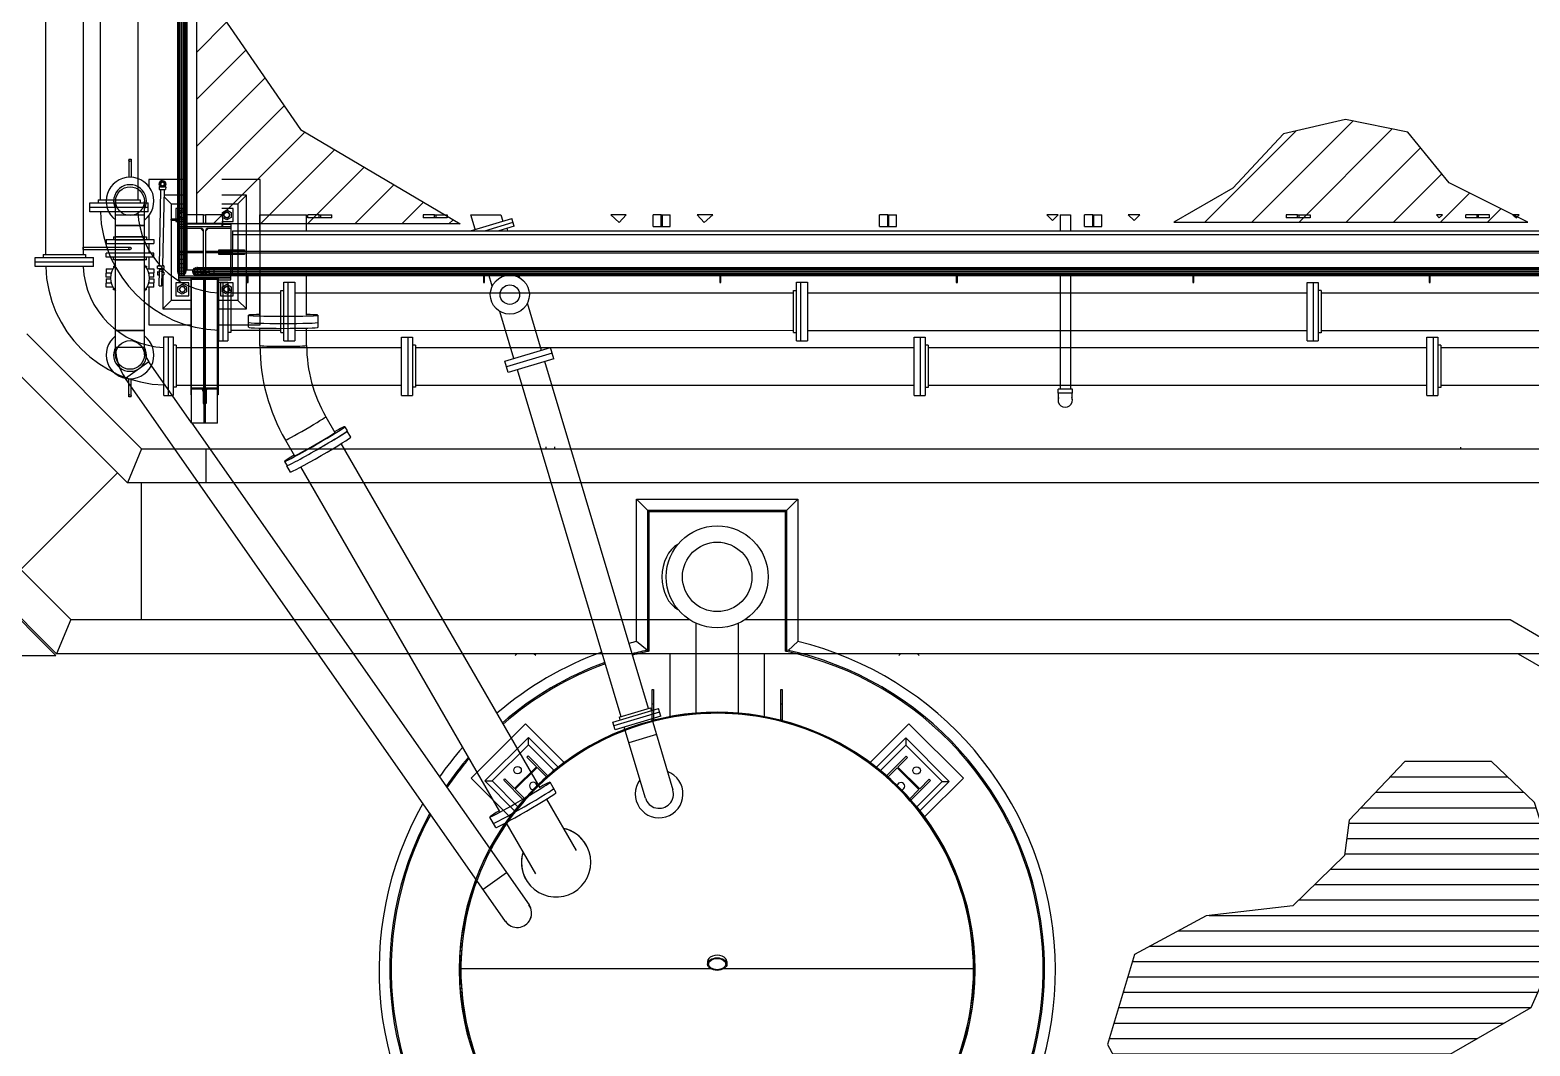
# Model space of a CAD drawing. Header units: metres. Extents: x 0 to 63075, y 0 to 44550.
# Drawn here: x 50635 to 51953, y 37646 to 38539 of the extents above; entities that cross this region are included whole.
import ezdxf

# ---------------------------------------------------------------- set-up
doc = ezdxf.new("R2010")
doc.units = ezdxf.units.M
doc.header["$LTSCALE"] = 75
for name, color, linetype in [('GSB', 7, 'Continuous'), ('ML6', 1, 'Continuous'), ('SL1', 8, 'Continuous')]:
    doc.layers.add(name, color=color, linetype=linetype)
pattern_1 = [(44.99813, (326091.56, -18363.04), (-137.8813, 137.8903), [])]

# ---------------------------------------------------------------- blocks, each defined once
blk = doc.blocks.new('A$C6bae614f')
at = {"layer": 'SL1'}
h = blk.add_hatch(dxfattribs=at)
h.set_pattern_fill('_USER', color=256, scale=195, angle=44.99813, style=0, pattern_type=0)
h.set_pattern_definition(pattern_1)
h.paths.add_polyline_path([(352930.5, 30871.9), (353865.1, 30319.8), (352324, 30319.9), (352324, 31754.1)])
h = blk.add_hatch(dxfattribs=at)
h.set_pattern_fill('_USER', color=256, scale=195, angle=44.99813, style=0, pattern_type=0)
h.set_pattern_definition(pattern_1)
h.paths.add_polyline_path([(358041.8, 30330.6), (360112.6, 30330.5), (359653, 30559.7), (359410.7, 30857.2), (359046.2, 30931.8), (358683.3, 30847.3), (358387.3, 30529)])
h = blk.add_hatch(dxfattribs=at)
h.set_pattern_fill('_USER', color=256, scale=90, angle=-0.00187, style=0, pattern_type=0)
h.set_pattern_definition([(359.99813, (326091.565, -18363.04), (0.00294, 90), [])])
h.paths.add_polyline_path([(359067.3, 26831.8), (359040.5, 26623.8), (358738, 26331.1), (358230.7, 26272.5), (357811.1, 26046.2), (357654.7, 25518.5), (357889.3, 25083.8), (358289.2, 24916.3), (358677.5, 25000.2), (358943.4, 25278.5), (359489.3, 25365.1), (360133.2, 25735.9), (360367.4, 26262.7), (360152.5, 26934), (359901.5, 27173.9), (359394.3, 27174)])
for p, q in [((352211.2, 36656.4), (352211, 30044)), ((352213.1, 36656.4), (352212.9, 30034.9)), ((352218.4, 36656.4), (352218.2, 30024.2)), ((352226.3, 36656.4), (352226.1, 30018.9)), ((352235.6, 36656.4), (352235.4, 30017.1)), ((352245, 36656.4), (352244.8, 30018.9)), ((352252.9, 36656.4), (352252.7, 30027.1)), ((352258.2, 36656.4), (352258, 30032.1)), ((352260, 36656.4), (352259.8, 30044)), ((352265.6, 35756.5), (352265.4, 30051.5)), ((351760.1, 33372.6), (351760, 30461.4)), ((351979.2, 33372.6), (351979.1, 30461.3)), ((351440.1, 33052.6), (351440, 30141.4)), ((351659.2, 33052.6), (351659.1, 30141.4)), ((351926.5, 30699.3), (351941.5, 30699.3)), ((351926.5, 30699.3), (351926.5, 30593)), ((351941.5, 30699.3), (351941.5, 30593)), ((352044.9, 30580), (352044.9, 30538.3)), ((352268.4, 30580), (352044.9, 30580)), ((352104.9, 30553.9), (352104.9, 30553.8)), ((352143, 30553.1), (352143, 30553)), ((352694.9, 30579.9), (352471.4, 30580)), ((352694.9, 29729.9), (352694.9, 30579.9)), ((351746.5, 30461.4), (351992.6, 30461.3)), ((351746.5, 30461.4), (351746.5, 30443.9)), ((351992.6, 30461.3), (351992.6, 30443.9)), ((352112.6, 30521.9), (352103.5, 30074.8)), ((352104.6, 30538), (352104.3, 30522.2)), ((352107.9, 30543.2), (352107.8, 30537.9)), ((352134, 30521.5), (352124.8, 30074.3)), ((352174.9, 30437.5), (352133.1, 30479.3)), ((352268.4, 30487.5), (352133.3, 30487.5)), ((352139.5, 30537.3), (352139.6, 30542.5)), ((352142.7, 30537.2), (352142.4, 30521.4)), ((352614.9, 30487.5), (352471.4, 30487.5)), ((352614.9, 30487.5), (352564.9, 30437.5)), ((352614.9, 29822.5), (352614.9, 30487.5)), ((351698.1, 30390), (351698.1, 30443.9)), ((351698.1, 30443.9), (352041, 30443.9)), ((352041, 30416.9), (351698.1, 30417)), ((352041, 30390), (351698.1, 30390)), ((351849.8, 29553.5), (351849.8, 30453.5)), ((351849.8, 30373.5), (352018.1, 30373.5)), ((352018.1, 29553.5), (352018.1, 30453.5)), ((352041, 30390), (352041, 30443.9)), ((352174.9, 30437.5), (352174.9, 29872.5)), ((352174.9, 30437.5), (352268.4, 30437.5)), ((352202.4, 30410), (352202.4, 30335)), ((352268.4, 30410), (352202.4, 30410)), ((352214.5, 30387.1), (352239.9, 30401.8)), ((352214.5, 30357.8), (352214.5, 30387.1)), ((352224.9, 30379.7), (352223.3, 30372.5)), ((352223.3, 30372.5), (352224.9, 30365.2)), ((352229.5, 30385.5), (352224.9, 30379.7)), ((352236.2, 30388.7), (352229.5, 30385.5)), ((352243.6, 30388.7), (352236.2, 30388.7)), ((352239.9, 30401.8), (352265.4, 30387.1)), ((352250.3, 30385.5), (352243.6, 30388.7)), ((352255, 30379.7), (352250.3, 30385.5)), ((352256.6, 30372.5), (352255, 30379.7)), ((352255, 30365.2), (352256.6, 30372.5)), ((352265.4, 30387.1), (352265.4, 30357.8)), ((352352.8, 30373.5), (352265.4, 30373.5)), ((352265.4, 30373.5), (352265.4, 30320.5)), ((352364.8, 30373.5), (352352.8, 30373.5)), ((352364.8, 30373.5), (352375, 30373.5)), ((352364.8, 30320.5), (352364.8, 30373.5)), ((352375, 30373.5), (352375, 30320.5)), ((352387, 30373.5), (352375, 30373.5)), ((352474.4, 30373.5), (352387, 30373.5)), ((352471.4, 30437.5), (352564.9, 30437.5)), ((352537.4, 30410), (352471.4, 30410)), ((352474.4, 30373.5), (352474.4, 30320.5)), ((352474.5, 30387.1), (352499.9, 30401.8)), ((352474.5, 30357.8), (352474.5, 30387.1)), ((352484.9, 30379.7), (352483.3, 30372.5)), ((352483.3, 30372.5), (352484.9, 30365.2)), ((352489.5, 30385.5), (352484.9, 30379.7)), ((352496.2, 30388.7), (352489.5, 30385.5)), ((352503.6, 30388.7), (352496.2, 30388.7)), ((352499.9, 30401.8), (352525.4, 30387.1)), ((352510.3, 30385.5), (352503.6, 30388.7)), ((352515, 30379.7), (352510.3, 30385.5)), ((352516.6, 30372.5), (352515, 30379.7)), ((352515, 30365.2), (352516.6, 30372.5)), ((352525.4, 30387.1), (352525.4, 30357.8)), ((352537.4, 30335), (352537.4, 30410)), ((352564.9, 30437.5), (352564.9, 29872.5)), ((352694.4, 30373.5), (352967.5, 30373.5)), ((352694.4, 30279.9), (352694.4, 30373.5)), ((352967.5, 30279.9), (352967.5, 30373.5)), ((353029.4, 30373.5), (352974.9, 30373.5)), ((352974.9, 30354.9), (352974.9, 30373.5)), ((353041.4, 30373.5), (353029.4, 30373.5)), ((353041.4, 30373.5), (353114.9, 30373.5)), ((353041.4, 30354.9), (353041.4, 30373.5)), ((353048.4, 30373.5), (353048.4, 30354.9)), ((353114.9, 30354.9), (353114.9, 30373.5)), ((353649.9, 30373.5), (353649.9, 30354.9)), ((353704.4, 30373.5), (353649.9, 30373.5)), ((353716.4, 30373.5), (353704.4, 30373.5)), ((353716.4, 30373.5), (353789.9, 30373.5)), ((353716.4, 30354.9), (353716.4, 30373.5)), ((353723.4, 30373.5), (353723.4, 30354.9)), ((353789.9, 30373.5), (353789.9, 30354.9)), ((353954.5, 30288.4), (353929, 30373.5)), ((353929, 30373.5), (354104.7, 30373.5)), ((354104.7, 30373.5), (354115.7, 30336.6)), ((354746.8, 30373.4), (354797, 30328)), ((354838.1, 30373.4), (354746.8, 30373.4)), ((354797, 30328), (354838.1, 30373.4)), ((354994.9, 30304.9), (354994.9, 30373.4)), ((355032.8, 30373.4), (354994.9, 30373.4)), ((355042.8, 30373.4), (355032.8, 30373.4)), ((355042.8, 30304.9), (355042.8, 30373.4)), ((355042.8, 30373.4), (355094.9, 30373.4)), ((355047.1, 30373.4), (355047.1, 30304.9)), ((355094.9, 30304.9), (355094.9, 30373.4)), ((355344.1, 30373.4), (355251.8, 30373.4)), ((355251.8, 30373.4), (355293.2, 30327.5)), ((355293.2, 30327.5), (355344.1, 30373.4)), ((356319.9, 30304.8), (356319.9, 30373.4)), ((356357.8, 30373.4), (356319.9, 30373.4)), ((356367.8, 30373.4), (356357.8, 30373.4)), ((356367.8, 30373.4), (356419.9, 30373.4)), ((356367.8, 30304.8), (356367.8, 30373.4)), ((356372.1, 30373.4), (356372.1, 30304.8)), ((356419.9, 30304.8), (356419.9, 30373.4)), ((357364.3, 30373.4), (357298.5, 30373.4)), ((357298.5, 30373.4), (357331.2, 30340.5)), ((357331.2, 30340.5), (357364.3, 30373.4)), ((357376.1, 30373.4), (357436.4, 30373.4)), ((357376.1, 30373.4), (357376.1, 30279.8)), ((357436.4, 30373.4), (357436.4, 30279.8)), ((357557.8, 30373.4), (357519.9, 30373.4)), ((357519.9, 30304.8), (357519.9, 30373.4)), ((357567.8, 30373.4), (357557.8, 30373.4)), ((357567.8, 30373.4), (357619.9, 30373.4)), ((357567.8, 30304.8), (357567.8, 30373.4)), ((357572.1, 30373.4), (357572.1, 30304.8)), ((357619.9, 30304.8), (357619.9, 30373.4)), ((357842.4, 30373.3), (357775.6, 30373.4)), ((357775.6, 30373.4), (357809, 30340)), ((357809, 30340), (357842.4, 30373.3)), ((358754.4, 30373.3), (358699.9, 30373.3)), ((358699.9, 30373.3), (358699.9, 30354.8)), ((358766.4, 30373.3), (358754.4, 30373.3)), ((358766.4, 30354.7), (358766.4, 30373.3)), ((358766.4, 30373.3), (358839.9, 30373.3)), ((358773.4, 30373.3), (358773.4, 30354.7)), ((358839.9, 30373.3), (358839.9, 30354.7)), ((359578.1, 30373.3), (359593.7, 30355.4)), ((359614.1, 30373.3), (359578.1, 30373.3)), ((359593.7, 30355.4), (359614.1, 30373.3)), ((359749.9, 30354.7), (359749.9, 30373.3)), ((359889.9, 30373.3), (359749.9, 30373.3)), ((359816.4, 30354.7), (359816.4, 30373.3)), ((359823.4, 30373.3), (359823.4, 30354.7)), ((359889.9, 30354.7), (359889.9, 30373.3)), ((360061.8, 30373.3), (360025.7, 30373.3)), ((360025.7, 30373.3), (360046.2, 30355.4)), ((360046.2, 30355.4), (360061.8, 30373.3)), ((351849.8, 30310.5), (352018.1, 30310.5)), ((352018.1, 30310.5), (351849.8, 30310.5)), ((352018.1, 30310.5), (351849.8, 30310.5)), ((351849.8, 30310.5), (352018.1, 30310.5)), ((352018.1, 30310.5), (351849.8, 30310.5)), ((351849.8, 30310.5), (351849.8, 30310.5)), ((352018.1, 30310.5), (352018.1, 30310.5)), ((352018.1, 30310.5), (352018.1, 30310.5)), ((352044.9, 30368.6), (352044.9, 30229.5)), ((352171.9, 30347.8), (352171.9, 30341.5)), ((352211, 30347.8), (352171.9, 30347.8)), ((352171.9, 30341.5), (352211, 30341.5)), ((352202.4, 30335), (352268.4, 30335)), ((352239.9, 30343.1), (352214.5, 30357.8)), ((352264.9, 30317), (352216.9, 30317)), ((352216.9, 30317), (352216.9, 29993)), ((352216.9, 30304.5), (352522.9, 30304.5)), ((352216.9, 30304.5), (352522.9, 30304.5)), ((352348.4, 30293.5), (352216.9, 30293.5)), ((352351.9, 30293.5), (352216.9, 30293.5)), ((352224.9, 30365.2), (352229.5, 30359.4)), ((352229.5, 30359.4), (352236.2, 30356.2)), ((352236.2, 30356.2), (352243.6, 30356.2)), ((352265.4, 30357.8), (352239.9, 30343.1)), ((352243.6, 30356.2), (352250.3, 30359.4)), ((352250.3, 30359.4), (352255, 30365.2)), ((352265.4, 30304.5), (352259.8, 30304.5)), ((352259.8, 30293.5), (352265.4, 30293.5)), ((352265.4, 30320.5), (352264.9, 30320.5)), ((352264.9, 30320.5), (352474.9, 30320.5)), ((352264.9, 30304.5), (352264.9, 30320.5)), ((352268.9, 30323.5), (352470.9, 30323.5)), ((352268.9, 30304.5), (352268.9, 30323.5)), ((352364.4, 30278.5), (352349.4, 30293.5)), ((352351.9, 30291), (352351.9, 30293.5)), ((352390.4, 30293.5), (352375.4, 30278.5)), ((352522.9, 30293.5), (352387.9, 30293.5)), ((352387.9, 30293.5), (352387.9, 30291)), ((352522.9, 30293.5), (352391.4, 30293.5)), ((352470.9, 30323.5), (352470.9, 30304.5)), ((352471.4, 30335), (352537.4, 30335)), ((352499.9, 30343.1), (352474.5, 30357.8)), ((352474.9, 30320.5), (352474.9, 30304.5)), ((352522.9, 30317), (352474.9, 30317)), ((352484.9, 30365.2), (352489.5, 30359.4)), ((352489.5, 30359.4), (352496.2, 30356.2)), ((352496.2, 30356.2), (352503.6, 30356.2)), ((352525.4, 30357.8), (352499.9, 30343.1)), ((352503.6, 30356.2), (352510.3, 30359.4)), ((352510.3, 30359.4), (352515, 30365.2)), ((352522.9, 30317), (352522.9, 30169)), ((353114.9, 30354.9), (352974.9, 30354.9)), ((353789.9, 30354.9), (353649.9, 30354.9)), ((353735.4, 30354.9), (353723.4, 30354.9)), ((353926, 30279.9), (354168.9, 30352.5)), ((354009.3, 30279.9), (354175.8, 30329.7)), ((354182.6, 30306.8), (354092.7, 30279.9)), ((354145.1, 30279.9), (354140.8, 30294.3)), ((354182.6, 30306.8), (354168.9, 30352.5)), ((354994.9, 30304.9), (355094.9, 30304.9)), ((356319.9, 30304.8), (356419.9, 30304.8)), ((357519.9, 30304.8), (357572.1, 30304.8)), ((357572.1, 30304.8), (357582.1, 30304.8)), ((357582.1, 30304.8), (357619.9, 30304.8)), ((358839.9, 30354.7), (358699.9, 30354.8)), ((359804.4, 30354.7), (359749.9, 30354.7)), ((359816.4, 30354.7), (359804.4, 30354.7)), ((359889.9, 30354.7), (359816.4, 30354.7)), ((351794.3, 30229.5), (351794.3, 30205.7)), ((351794.3, 30229.5), (352073.7, 30229.5)), ((351794.3, 30205.7), (352073.7, 30205.6)), ((351837.9, 30245.3), (352030, 30245.3)), ((351837.9, 30245.3), (351837.9, 30229.5)), ((351849.8, 30245.3), (352018.1, 30245.3)), ((351849.8, 30245.3), (351849.8, 30245.3)), ((352018.1, 30245.3), (351849.8, 30245.3)), ((352018.1, 30224.5), (351849.8, 30224.5)), ((352018.1, 30245.3), (352018.1, 30245.3)), ((352030, 30245.3), (352030, 30229.5)), ((352044.9, 30205.6), (352044.9, 30149)), ((352073.7, 30229.5), (352073.7, 30205.6)), ((352364.4, 30031.5), (352364.4, 30278.5)), ((352375.4, 30278.5), (352375.4, 30031.5)), ((352532.9, 30280), (360669.9, 30279.7)), ((352532.9, 30280), (352532.9, 30171.5)), ((352532.9, 30258.5), (360669.9, 30258.2)), ((351378.1, 30070.1), (351378.1, 30123.9)), ((351378.1, 30123.9), (351721, 30123.9)), ((351426.5, 30141.4), (351672.6, 30141.4)), ((351426.5, 30141.4), (351426.5, 30123.9)), ((351659.1, 30169.8), (351659.1, 30184.8)), ((351659.1, 30184.8), (351934, 30184.8)), ((351659.1, 30169.8), (351934, 30169.8)), ((351672.6, 30141.4), (351672.6, 30123.9)), ((351721, 30070), (351721, 30123.9)), ((352073.6, 30149), (351794.2, 30149)), ((351794.2, 30125.1), (351794.2, 30149)), ((352073.6, 30125.1), (351794.2, 30125.1)), ((351837.9, 30109.3), (351837.9, 30125.1)), ((352030, 30109.3), (351837.9, 30109.3)), ((352018.1, 30109.3), (351849.8, 30109.3)), ((351849.8, 30109.3), (352018.1, 30109.3)), ((351849.8, 30109.3), (351849.8, 30109.3)), ((352018.1, 30109.3), (352018.1, 30109.3)), ((352030, 30109.3), (352030, 30125.1)), ((352044.9, 30125.1), (352044.9, 30056.9)), ((352073.6, 30125.1), (352073.6, 30149)), ((352211, 30141.5), (352212.9, 30141.5)), ((352211, 30119.2), (352212.9, 30117.1)), ((352212.9, 30141.5), (352218.2, 30141.5)), ((352212.9, 30117.1), (352218.2, 30115.4)), ((352216.9, 30159.7), (352364.4, 30159.7)), ((352364.4, 30150.2), (352216.9, 30150.2)), ((352218.2, 30141.5), (352226.1, 30141.5)), ((352218.2, 30115.4), (352226.1, 30114.2)), ((352226.1, 30141.5), (352235.4, 30141.5)), ((352226.1, 30114.2), (352235.4, 30113.8)), ((352235.4, 30141.5), (352244.8, 30141.5)), ((352235.4, 30113.8), (352244.8, 30114.2)), ((352244.8, 30141.5), (352252.7, 30141.5)), ((352244.8, 30114.2), (352252.7, 30115.4)), ((352252.7, 30141.5), (352258, 30141.5)), ((352252.7, 30115.4), (352258, 30117.1)), ((352258, 30141.5), (352259.8, 30141.5)), ((352258, 30117.1), (352259.8, 30119.2)), ((352375.4, 30159.7), (352522.9, 30159.7)), ((352522.9, 30150.2), (352375.4, 30150.2)), ((352452.9, 30159.5), (352452.9, 30169)), ((352452.9, 30169), (352602.9, 30169)), ((360669.9, 30159.2), (352452.9, 30159.5)), ((352452.9, 30150.5), (360669.9, 30150.2)), ((352452.9, 30141), (352452.9, 30150.5)), ((352602.9, 30141), (352452.9, 30141)), ((352522.9, 30159.7), (352522.9, 30150.2)), ((352532.9, 30159), (352522.9, 30159)), ((352532.9, 30158.1), (352522.9, 30158.1)), ((352532.9, 30151.9), (352522.9, 30151.9)), ((352532.9, 30151), (352522.9, 30151)), ((352522.9, 29993), (352522.9, 30141)), ((352532.9, 30171.5), (352532.9, 30169)), ((352532.9, 30150.5), (352532.9, 30159.5)), ((352532.9, 30030), (352532.9, 30141)), ((352602.9, 30169), (352602.9, 30159.5)), ((352602.9, 30150.5), (352602.9, 30141)), ((351721, 30097), (351378.1, 30097)), ((351721, 30070), (351378.1, 30070.1)), ((351794.2, 30056.9), (351832.9, 30056.9)), ((351794.2, 30056.9), (351794.2, 30033)), ((351794.2, 30033), (351823.5, 30033)), ((351823.1, 30031.4), (351794.2, 30031.4)), ((351794.2, 30007.6), (351794.2, 30031.4)), ((351837.9, 30072.7), (351843, 30072.7)), ((351837.9, 30072.7), (351837.9, 30065.5)), ((352024.9, 30072.7), (352030, 30072.7)), ((352030, 30072.7), (352030, 30065.4)), ((352035, 30056.9), (352073.6, 30056.9)), ((352044.4, 30033), (352073.6, 30033)), ((352073.6, 30031.4), (352044.8, 30031.4)), ((352044.9, 30033), (352044.9, 30031.4)), ((352073.6, 30056.9), (352073.6, 30033)), ((352073.6, 30007.5), (352073.6, 30031.4)), ((352094.4, 30038.8), (352094.1, 30023)), ((352094.8, 30059.1), (352095.1, 30075)), ((352104.3, 29958.6), (352106.1, 30048.5)), ((352106.1, 30048.5), (352106.1, 30048.7)), ((352109.9, 30055), (352107.7, 30058.7)), ((352117.7, 30054.9), (352120, 30058.5)), ((352119.3, 29958.2), (352121.1, 30048.2)), ((352121.1, 30048.2), (352121.1, 30048.4)), ((352124.9, 30078.3), (352124.9, 30074.4)), ((352124.9, 30058.4), (352124.9, 30038.3)), ((352124.9, 30022.3), (352124.9, 29822.5)), ((352132.5, 30038), (352132.2, 30022.2)), ((352132.9, 30058.3), (352133.2, 30074.2)), ((352211, 30098.1), (352212.9, 30094)), ((352211, 30079.1), (352212.9, 30073.3)), ((352211, 30063.3), (352212.9, 30056)), ((352211, 30051.4), (352212.9, 30043)), ((352211, 30044), (352211, 30041.5)), ((352211, 30044), (352212.9, 30034.9)), ((352211, 30041.5), (352212.9, 30032.1)), ((352212.9, 30094), (352218.2, 30090.6)), ((352212.9, 30073.3), (352218.2, 30068.4)), ((352212.9, 30056), (352218.2, 30049.8)), ((352212.9, 30043), (352218.2, 30035.8)), ((352212.9, 30034.9), (352218.2, 30027.1)), ((352212.9, 30034.9), (352212.9, 30032.1)), ((352212.9, 30032.1), (352218.2, 30024.2)), ((352218.2, 30090.6), (352226.1, 30088.3)), ((352218.2, 30068.4), (352226.1, 30065.1)), ((352218.2, 30049.8), (352226.1, 30045.7)), ((352218.2, 30035.8), (352226.1, 30031.1)), ((352218.2, 30027.1), (352226.1, 30022)), ((352218.2, 30024.2), (352226.1, 30018.9)), ((352226.1, 30088.3), (352235.4, 30087.5)), ((352226.1, 30065.1), (352235.4, 30063.9)), ((352226.1, 30045.7), (352235.4, 30044.2)), ((352226.1, 30031.1), (352235.4, 30029.4)), ((352226.1, 30022), (352235.4, 30020.2)), ((352235.4, 30087.5), (352244.8, 30088.3)), ((352235.4, 30063.9), (352244.8, 30065.1)), ((352235.4, 30044.2), (352244.8, 30045.7)), ((352235.4, 30029.4), (352244.8, 30031.1)), ((352235.4, 30020.2), (352244.8, 30022)), ((352244.8, 30088.3), (352252.7, 30090.6)), ((352244.8, 30065.1), (352252.7, 30068.4)), ((352244.8, 30045.7), (352252.7, 30049.8)), ((352244.8, 30031.1), (352252.7, 30035.8)), ((352244.8, 30022), (352252.7, 30027.1)), ((352244.8, 30018.9), (352252.7, 30024.2)), ((352252.7, 30090.6), (352258, 30094)), ((352252.7, 30068.4), (352258, 30073.3)), ((352252.7, 30049.8), (352258, 30056)), ((352252.7, 30035.8), (352258, 30042.9)), ((352252.7, 30027.1), (352258, 30034.9)), ((352252.7, 30024.2), (352258, 30032.1)), ((352252.7, 30027.1), (352252.7, 30024.2)), ((352258, 30094), (352259.8, 30098.1)), ((352258, 30073.3), (352259.8, 30079.1)), ((352258, 30056), (352259.8, 30063.3)), ((352258, 30042.9), (352259.8, 30051.4)), ((352258, 30034.9), (352259.8, 30044)), ((352258, 30032.1), (352259.8, 30041.5)), ((352259.8, 30044), (352259.8, 30041.5)), ((352265.4, 30051.5), (352303.3, 30051.5)), ((352301, 30041.5), (352302.9, 30050.8)), ((352304.1, 30041.5), (352301, 30041.5)), ((352302.9, 30032.1), (352301, 30041.5)), ((352302.9, 30050.8), (352308.2, 30058.7)), ((352305.9, 30050.8), (352302.9, 30050.8)), ((352308.2, 30024.2), (352302.9, 30032.1)), ((352305.9, 30032.1), (352302.9, 30032.1)), ((352304.1, 30041.5), (352305.9, 30050.8)), ((352304.1, 30041.5), (352328.2, 30041.5)), ((352305.9, 30032.1), (352304.1, 30041.5)), ((352305.9, 30050.8), (352311.1, 30058.7)), ((352305.9, 30050.8), (352329.6, 30050.8)), ((352311.1, 30024.2), (352305.9, 30032.1)), ((352329.6, 30032.1), (352305.9, 30032.1)), ((352308.2, 30058.7), (352316.1, 30064)), ((352311.1, 30058.7), (352308.2, 30058.7)), ((352311.1, 30024.2), (352308.2, 30024.2)), ((352316.1, 30018.9), (352308.2, 30024.2)), ((352311.1, 30058.7), (352318.8, 30064)), ((352311.1, 30058.7), (352333.7, 30058.7)), ((352318.8, 30018.9), (352311.1, 30024.2)), ((352311.1, 30024.2), (352333.7, 30024.2)), ((352313.3, 30041.5), (352315, 30050.8)), ((352315, 30032.1), (352313.3, 30041.5)), ((352315, 30050.8), (352319.8, 30058.7)), ((352319.8, 30024.2), (352315, 30032.1)), ((352316.1, 30064), (352325.4, 30065.9)), ((352318.8, 30064), (352316.1, 30064)), ((352318.8, 30064), (352327.9, 30065.9)), ((352318.8, 30064), (352339.9, 30064)), ((352319.8, 30058.7), (352326.9, 30064)), ((352326.9, 30018.9), (352319.8, 30024.2)), ((352327.9, 30065.9), (352325.4, 30065.9)), ((352326.9, 30064), (352335.3, 30065.9)), ((352327.9, 30065.9), (352347.2, 30065.9)), ((352328.2, 30041.5), (352329.6, 30050.8)), ((352328.2, 30041.5), (352347.9, 30041.5)), ((352329.6, 30032.1), (352328.2, 30041.5)), ((352329.6, 30050.8), (352333.7, 30058.7)), ((352329.6, 30050.8), (352349, 30050.8)), ((352349, 30032.1), (352329.6, 30032.1)), ((352333.7, 30024.2), (352329.6, 30032.1)), ((352333.7, 30058.7), (352339.9, 30064)), ((352333.7, 30058.7), (352352.3, 30058.7)), ((352339.9, 30018.9), (352333.7, 30024.2)), ((352333.7, 30024.2), (352352.3, 30024.2)), ((352339.9, 30064), (352347.2, 30065.9)), ((352339.9, 30064), (352357.2, 30064)), ((352347.2, 30065.9), (352363.1, 30065.9)), ((352347.9, 30041.5), (352349, 30050.8)), ((352349, 30032.1), (352347.9, 30041.5)), ((352347.9, 30041.5), (352371.4, 30041.5)), ((352349, 30050.8), (352352.3, 30058.7)), ((352349, 30050.8), (352372.2, 30050.8)), ((352372.2, 30032.1), (352349, 30032.1)), ((352352.3, 30024.2), (352349, 30032.1)), ((352349.4, 30016.5), (352364.4, 30031.5)), ((352352.3, 30058.7), (352357.2, 30064)), ((352352.3, 30058.7), (352374.5, 30058.7)), ((352357.2, 30018.9), (352352.3, 30024.2)), ((352352.3, 30024.2), (352374.5, 30024.2)), ((352357.2, 30064), (352363.1, 30065.9)), ((352357.2, 30064), (352378, 30064)), ((352363.1, 30065.9), (352382, 30065.9)), ((352371.4, 30041.5), (352372.2, 30050.8)), ((352372.2, 30032.1), (352371.4, 30041.5)), ((352371.4, 30041.5), (352397.7, 30041.5)), ((352398.2, 30032.1), (352372.2, 30032.1)), ((352374.5, 30024.2), (352372.2, 30032.1)), ((352372.2, 30050.8), (352374.5, 30058.7)), ((352372.2, 30050.8), (352398.2, 30050.8)), ((352374.5, 30058.7), (352378, 30064)), ((352374.5, 30058.7), (352399.3, 30058.7)), ((352378, 30018.9), (352374.5, 30024.2)), ((352374.5, 30024.2), (352399.3, 30024.2)), ((352375.4, 30031.5), (352390.4, 30016.5)), ((352378, 30064), (352382, 30065.9)), ((352378, 30064), (352401.1, 30064)), ((352382, 30065.9), (352403.2, 30065.9)), ((352397.7, 30041.5), (352398.2, 30050.8)), ((352397.7, 30041.5), (352425.4, 30041.5)), ((352398.2, 30032.1), (352397.7, 30041.5)), ((352398.2, 30050.8), (352399.3, 30058.7)), ((352398.2, 30050.8), (352425.4, 30050.8)), ((352398.2, 30032.1), (352425.4, 30032.1)), ((352399.3, 30024.2), (352398.2, 30032.1)), ((352399.3, 30058.7), (352401.1, 30064)), ((352399.3, 30058.7), (352425.4, 30058.7)), ((352401.1, 30018.9), (352399.3, 30024.2)), ((352399.3, 30024.2), (352425.4, 30024.2)), ((352401.1, 30064), (352403.2, 30065.9)), ((352401.1, 30064), (352425.4, 30064)), ((352403.2, 30065.9), (352425.4, 30065.9)), ((352425.4, 30065.9), (369310.4, 30065.3)), ((352425.4, 30064), (352425.4, 30065.9)), ((352425.4, 30064), (369310.4, 30063.4)), ((352425.4, 30058.7), (352425.4, 30064)), ((352425.4, 30050.8), (352425.4, 30058.7)), ((352425.4, 30058.7), (369310.4, 30058.2)), ((352425.4, 30050.8), (369310.4, 30050.2)), ((352425.4, 30041.5), (352425.4, 30050.8)), ((352425.4, 30041.5), (369310.4, 30040.9)), ((352425.4, 30032.1), (352425.4, 30041.5)), ((352425.4, 30032.1), (369310.4, 30031.6)), ((352425.4, 30024.2), (352425.4, 30032.1)), ((352425.4, 30018.9), (352425.4, 30024.2)), ((352425.4, 30024.2), (369310.4, 30023.7)), ((352532.9, 30051.5), (360669.9, 30051.2)), ((352532.9, 30030), (360669.9, 30029.7)), ((352694.4, 29785.8), (352694.4, 30029.9)), ((352967.5, 29785.8), (352967.5, 30029.9)), ((354053.8, 29956.4), (354031.8, 30029.9)), ((354215, 30004.6), (354207.4, 30029.9)), ((357376.1, 30029.8), (357376, 29352.7)), ((357436.4, 30029.8), (357436.4, 29352.7)), ((351819.7, 30007.6), (351794.2, 30007.6)), ((351794.2, 29999.4), (351819.7, 29999.4)), ((351794.2, 29999.4), (351794.2, 29975.5)), ((351794.2, 29975.5), (351823.1, 29975.5)), ((351823.5, 29973.9), (351794.2, 29973.9)), ((351794.2, 29950.1), (351794.2, 29973.9)), ((351832.9, 29950.1), (351794.2, 29950.1)), ((351837.9, 29934.3), (351837.9, 29941.5)), ((351843, 29934.3), (351837.9, 29934.3)), ((352030, 29934.3), (352024.9, 29934.3)), ((352030, 29934.3), (352030, 29941.5)), ((352073.6, 29950.1), (352035, 29950.1)), ((352073.6, 29973.9), (352044.4, 29973.9)), ((352044.8, 29975.5), (352073.6, 29975.5)), ((352044.9, 29975.5), (352044.9, 29973.9)), ((352044.9, 29950.1), (352044.9, 29730)), ((352073.6, 30007.5), (352048.2, 30007.5)), ((352048.2, 29999.4), (352073.6, 29999.4)), ((352073.6, 29999.4), (352073.6, 29975.5)), ((352073.6, 29950.1), (352073.6, 29973.9)), ((352277.4, 29975), (352202.4, 29975)), ((352202.4, 29975), (352202.4, 29900)), ((352214.5, 29952.1), (352239.9, 29966.8)), ((352214.5, 29922.8), (352214.5, 29952.1)), ((352216.9, 30016.5), (352348.4, 30016.5)), ((352216.9, 30016.5), (352349.4, 30016.5)), ((352216.9, 30016.5), (352351.9, 30016.5)), ((352522.9, 30005.5), (352216.9, 30005.5)), ((352216.9, 30005.5), (352522.9, 30005.5)), ((352522.9, 30005.5), (352216.9, 30005.5)), ((352216.9, 29993), (352289.7, 29993)), ((352224.9, 29944.7), (352223.2, 29937.5)), ((352223.2, 29937.5), (352224.9, 29930.2)), ((352229.5, 29950.5), (352224.9, 29944.7)), ((352226.1, 30018.9), (352235.4, 30017.1)), ((352236.2, 29953.7), (352229.5, 29950.5)), ((352235.4, 30017.1), (352244.8, 30018.9)), ((352243.6, 29953.7), (352236.2, 29953.7)), ((352239.9, 29966.8), (352265.3, 29952.1)), ((352250.3, 29950.5), (352243.6, 29953.7)), ((352254.9, 29944.7), (352250.3, 29950.5)), ((352256.6, 29937.5), (352254.9, 29944.7)), ((352254.9, 29930.2), (352256.6, 29937.5)), ((352265.3, 29952.1), (352265.3, 29922.8)), ((352277.4, 29900), (352277.4, 29975)), ((352365.9, 30005.1), (352289.7, 30005.1)), ((352294.9, 30005.1), (352289.7, 30005.1)), ((352289.7, 30005.1), (352289.7, 29320)), ((352294.9, 30005.1), (352289.7, 30005.1)), ((352289.7, 30005.1), (352289.7, 29320)), ((352293.9, 29996), (352445.9, 29996)), ((352293.9, 29155), (352293.9, 29996)), ((352293.9, 29996), (352445.9, 29996)), ((352294.9, 29996), (352294.9, 30005.5)), ((352325.4, 30017.1), (352316.1, 30018.9)), ((352318.8, 30018.9), (352316.1, 30018.9)), ((352318.8, 30018.9), (352339.9, 30018.9)), ((352327.9, 30017.1), (352318.8, 30018.9)), ((352325.4, 30017.1), (352327.9, 30017.1)), ((352335.3, 30017.1), (352326.9, 30018.9)), ((352327.9, 30017.1), (352347.2, 30017.1)), ((352339.9, 30018.9), (352357.2, 30018.9)), ((352347.2, 30017.1), (352339.9, 30018.9)), ((352347.2, 30017.1), (352363.1, 30017.1)), ((352350, 30017.1), (352349.4, 30016.5)), ((352351.9, 30016.5), (352351.9, 30019)), ((352363.1, 30017.1), (352357.2, 30018.9)), ((352357.2, 30018.9), (352378, 30018.9)), ((352363.1, 30017.1), (352382, 30017.1)), ((352365.9, 29269.4), (352365.9, 30005.1)), ((352373.9, 29975), (352365.9, 29975)), ((352365.9, 29964.5), (352369.9, 29966.8)), ((352366.2, 29953.7), (352365.9, 29953.6)), ((352373.6, 29953.7), (352366.2, 29953.7)), ((352367, 29155), (352367, 29996)), ((352369.9, 29966.8), (352373.9, 29964.5)), ((352372.8, 29996), (352372.8, 29155)), ((352373.9, 29953.6), (352373.6, 29953.7)), ((352373.9, 30005.1), (352450.1, 30005.1)), ((352373.9, 29269.4), (352373.9, 30005.1)), ((352382, 30017.1), (352378, 30018.9)), ((352378, 30018.9), (352401.1, 30018.9)), ((352382, 30017.1), (352403.2, 30017.1)), ((352387.9, 30019), (352387.9, 30016.5)), ((352387.9, 30016.5), (352522.9, 30016.5)), ((352389.8, 30017.1), (352390.4, 30016.5)), ((352390.4, 30016.5), (352522.9, 30016.5)), ((352391.4, 30016.5), (352522.9, 30016.5)), ((352403.2, 30017.1), (352401.1, 30018.9)), ((352401.1, 30018.9), (352425.4, 30018.9)), ((352403.2, 30017.1), (352425.4, 30017.1)), ((352425.4, 30017.1), (352425.4, 30018.9)), ((352425.4, 30018.9), (369310.4, 30018.4)), ((369310.4, 30016.5), (352425.4, 30017.1)), ((352444.9, 30005.5), (352444.9, 29996)), ((352444.9, 30005.1), (352450.1, 30005.1)), ((352444.9, 30005.1), (352450.1, 30005.1)), ((352445.9, 29155), (352445.9, 29996)), ((352450.1, 30005.1), (352450.1, 29320)), ((352450.1, 29993), (352522.9, 29993)), ((352452.6, 29635.5), (352452.7, 29978.4)), ((352452.7, 29978.4), (352506.5, 29978.4)), ((352537.4, 29975), (352462.4, 29975)), ((352462.4, 29975), (352462.4, 29900)), ((352474.5, 29952.1), (352499.9, 29966.8)), ((352474.5, 29922.8), (352474.5, 29952.1)), ((352479.6, 29635.5), (352479.6, 29978.4)), ((352484.9, 29944.7), (352483.2, 29937.5)), ((352483.2, 29937.5), (352484.9, 29930.2)), ((352489.5, 29950.5), (352484.9, 29944.7)), ((352496.2, 29953.7), (352489.5, 29950.5)), ((352503.6, 29953.7), (352496.2, 29953.7)), ((352499.9, 29966.8), (352525.3, 29952.1)), ((352510.3, 29950.5), (352503.6, 29953.7)), ((352506.5, 29978.4), (352506.5, 29635.5)), ((352514.9, 29944.7), (352510.3, 29950.5)), ((352516.6, 29937.5), (352514.9, 29944.7)), ((352514.9, 29930.2), (352516.6, 29937.5)), ((352525.3, 29952.1), (352525.3, 29922.8)), ((352537.4, 29900), (352537.4, 29975)), ((352619.1, 30017.1), (352619.1, 29978)), ((352619.1, 29978), (352625.4, 29978)), ((352625.4, 29978), (352625.4, 30017.1)), ((352833.1, 29635.5), (352833.2, 29978.4)), ((352833.2, 29978.4), (352897.5, 29978.4)), ((352860.1, 29635.5), (352860.1, 29978.4)), ((352897.5, 29978.4), (352897.5, 29635.5)), ((354002.4, 30017), (354002.4, 29977.9)), ((354002.4, 29977.9), (354008.7, 29977.9)), ((354008.7, 29977.9), (354008.7, 30017)), ((355385.7, 30017), (355385.7, 29977.9)), ((355385.7, 29977.9), (355392, 29977.9)), ((355392, 29977.9), (355392, 30017)), ((355833.1, 29635.4), (355833.2, 29978.3)), ((355833.2, 29978.3), (355897.5, 29978.3)), ((355860.1, 29635.4), (355860.1, 29978.3)), ((355897.5, 29978.3), (355897.5, 29635.4)), ((356769, 30016.9), (356769, 29977.8)), ((356769, 29977.8), (356775.3, 29977.8)), ((356775.3, 29977.8), (356775.3, 30016.9)), ((358152.3, 30016.9), (358152.3, 29977.8)), ((358152.3, 29977.8), (358158.6, 29977.8)), ((358158.6, 29977.8), (358158.6, 30016.9)), ((358822.6, 29635.3), (358822.6, 29978.2)), ((358822.6, 29978.2), (358887, 29978.2)), ((358860.1, 29635.3), (358860.1, 29978.2)), ((358887, 29978.2), (358887, 29635.3)), ((359535.6, 30016.8), (359535.6, 29977.7)), ((359535.6, 29977.7), (359541.9, 29977.7)), ((359541.9, 29977.7), (359541.9, 30016.8)), ((352174.9, 29872.5), (352124.9, 29822.5)), ((352289.7, 29872.5), (352174.9, 29872.5)), ((352202.4, 29900), (352277.4, 29900)), ((352239.9, 29908.1), (352214.5, 29922.8)), ((352224.9, 29930.2), (352229.5, 29924.4)), ((352229.5, 29924.4), (352236.2, 29921.2)), ((352236.2, 29921.2), (352243.6, 29921.2)), ((352265.3, 29922.8), (352239.9, 29908.1)), ((352243.6, 29921.2), (352250.3, 29924.4)), ((352250.3, 29924.4), (352254.9, 29930.2)), ((352365.9, 29921.3), (352366.2, 29921.2)), ((352369.9, 29908.1), (352365.9, 29910.4)), ((352365.9, 29900), (352373.9, 29900)), ((352373.9, 29872.5), (352365.9, 29872.5)), ((352366.2, 29921.2), (352373.6, 29921.2)), ((352373.9, 29910.4), (352369.9, 29908.1)), ((352373.6, 29921.2), (352373.9, 29921.3)), ((352564.9, 29872.5), (352450.1, 29872.5)), ((352462.4, 29900), (352537.4, 29900)), ((352499.9, 29908.1), (352474.5, 29922.8)), ((352484.9, 29930.2), (352489.5, 29924.4)), ((352489.5, 29924.4), (352496.2, 29921.2)), ((352496.2, 29921.2), (352503.6, 29921.2)), ((352525.3, 29922.8), (352499.9, 29908.1)), ((352503.6, 29921.2), (352510.3, 29924.4)), ((352524, 29930), (352506.5, 29930)), ((352510.3, 29924.4), (352514.9, 29930.2)), ((352524, 29930), (352524, 29683.9)), ((352524, 29916.5), (352815.7, 29916.5)), ((352614.9, 29822.5), (352564.9, 29872.5)), ((352815.7, 29683.9), (352815.7, 29930)), ((352815.7, 29930), (352833.2, 29930)), ((352897.5, 29916.5), (355815.7, 29916.4)), ((354341.9, 29580.1), (354259.3, 29856.3)), ((355815.7, 29929.9), (355833.2, 29929.9)), ((355815.7, 29683.8), (355815.7, 29929.9)), ((355897.5, 29916.4), (358822.6, 29916.3)), ((358904.5, 29929.8), (358887, 29929.8)), ((358904.5, 29929.8), (358904.5, 29683.7)), ((358904.5, 29916.3), (361815.7, 29916.2)), ((351849.8, 29782.5), (351849.8, 29782.5)), ((351849.8, 29782.5), (351849.8, 29782.5)), ((351849.8, 29782.5), (351849.8, 29782.5)), ((351849.8, 29782.5), (351849.8, 29782.5)), ((352018.1, 29782.5), (352018.1, 29782.5)), ((352018.1, 29782.5), (352018.1, 29782.5)), ((352018.1, 29782.5), (352018.1, 29782.5)), ((352018.1, 29782.5), (352018.1, 29782.5)), ((352124.9, 29822.5), (352289.7, 29822.5)), ((352365.9, 29822.5), (352373.9, 29822.5)), ((352450.1, 29822.5), (352614.9, 29822.5)), ((352627.7, 29715.1), (352627.7, 29785.8)), ((353034.1, 29715), (353034.1, 29785.8)), ((354180.7, 29531.9), (354098.1, 29808.1)), ((351329.9, 29676.4), (352001.3, 29005)), ((352018.1, 29696.5), (351849.8, 29696.5)), ((351849.8, 29696.5), (351849.8, 29696.5)), ((352018.1, 29696.5), (351849.8, 29696.5)), ((351849.8, 29696.5), (352018.1, 29696.5)), ((351849.8, 29696.5), (352018.1, 29696.5)), ((352018.1, 29696.5), (351849.8, 29696.5)), ((351849.8, 29696.5), (351849.8, 29696.5)), ((352018.1, 29696.5), (352018.1, 29696.5)), ((352018.1, 29696.5), (352018.1, 29696.5)), ((352044.9, 29730), (352289.7, 29730)), ((352365.9, 29730), (352373.9, 29730)), ((352450.1, 29730), (352694.9, 29729.9)), ((352524, 29683.9), (352506.5, 29683.9)), ((352524, 29697.4), (352815.7, 29697.4)), ((352694.4, 29608.6), (352694.4, 29710.5)), ((352815.7, 29683.9), (352833.1, 29683.9)), ((352897.5, 29697.4), (355815.7, 29697.3)), ((352967.5, 29608.5), (352967.5, 29710.5)), ((355815.7, 29683.8), (355833.1, 29683.8)), ((355897.5, 29697.3), (358822.6, 29697.2)), ((358904.5, 29683.7), (358887, 29683.7)), ((358904.5, 29697.2), (361815.7, 29697.1)), ((351918.4, 28805), (351129.9, 29593.5)), ((352018.1, 29596.3), (351849.8, 29596.3)), ((352132.6, 29315.5), (352132.6, 29658.4)), ((352132.6, 29658.4), (352186.5, 29658.4)), ((352159.5, 29315.5), (352159.6, 29658.4)), ((352186.5, 29658.4), (352186.5, 29315.5)), ((352204, 29610), (352186.5, 29610)), ((352204, 29610), (352203.9, 29363.9)), ((352204, 29596.5), (353522.6, 29596.4)), ((352452.6, 29635.5), (352506.5, 29635.5)), ((352833.1, 29635.5), (352897.5, 29635.5)), ((353522.6, 29658.3), (353587, 29658.3)), ((353522.6, 29315.4), (353522.6, 29658.3)), ((353560.1, 29658.3), (353560.1, 29315.4)), ((353587, 29658.3), (353587, 29315.4)), ((353604.5, 29609.9), (353587, 29609.9)), ((353604.5, 29609.9), (353604.5, 29363.9)), ((353604.5, 29596.4), (356522.6, 29596.3)), ((354127.5, 29516), (354395.1, 29596.1)), ((354414.8, 29530.4), (354395.1, 29596.1)), ((355833.1, 29635.4), (355897.5, 29635.4)), ((356522.6, 29315.4), (356522.6, 29658.3)), ((356522.6, 29658.3), (356587, 29658.2)), ((356560.1, 29315.3), (356560.1, 29658.2)), ((356587, 29658.2), (356587, 29315.3)), ((356604.5, 29609.8), (356587, 29609.8)), ((356604.5, 29609.8), (356604.5, 29363.8)), ((356604.5, 29596.3), (359522.6, 29596.2)), ((358822.6, 29635.3), (358887, 29635.3)), ((359522.6, 29315.3), (359522.6, 29658.2)), ((359522.6, 29658.2), (359587, 29658.2)), ((359560.1, 29658.2), (359560.1, 29315.3)), ((359587, 29658.2), (359587, 29315.3)), ((359604.5, 29609.7), (359587, 29609.7)), ((359604.5, 29609.7), (359604.5, 29363.7)), ((359604.5, 29596.2), (362515.7, 29596.1)), ((352044.3, 29513), (351906.5, 29416.5)), ((352293.9, 29156.6), (352044.3, 29513)), ((354147.1, 29450.3), (354127.5, 29516)), ((354405, 29563.2), (354137.3, 29483.2)), ((354414.8, 29530.4), (354147.1, 29450.3)), ((354968.5, 27484.9), (354361.6, 29514.4)), ((354131.1, 26239.2), (351906.5, 29416.5)), ((351926.4, 29307.6), (351926.4, 29414)), ((351941.4, 29307.6), (351941.4, 29414)), ((354807.2, 27436.7), (354200.3, 29466.2)), ((352203.9, 29363.9), (352186.5, 29363.9)), ((352203.9, 29377.4), (353522.6, 29377.4)), ((352289.7, 29360.1), (352365.9, 29360.1)), ((352351.9, 29353.3), (352289.7, 29353.3)), ((352293.9, 29323.3), (352289.7, 29323.3)), ((352293.9, 29323.3), (352289.7, 29323.3)), ((352289.7, 29320), (352293.9, 29320)), ((352289.7, 29320), (352293.9, 29320)), ((352361.1, 29360.1), (352361.1, 29269.4)), ((352373.9, 29360.1), (352450.1, 29360.1)), ((352378.7, 29360.1), (352378.7, 29269.4)), ((352450.1, 29353.3), (352387.9, 29353.3)), ((352445.9, 29323.3), (352450.1, 29323.3)), ((352445.9, 29323.3), (352450.1, 29323.3)), ((352450.1, 29320), (352445.9, 29320)), ((352450.1, 29320), (352445.9, 29320)), ((353604.5, 29363.9), (353587, 29363.9)), ((353604.5, 29377.4), (356522.6, 29377.3)), ((356604.5, 29363.8), (356587, 29363.8)), ((356604.5, 29377.3), (359522.6, 29377.2)), ((357364.2, 29330.4), (357364.2, 29352.7)), ((357448.2, 29352.7), (357364.2, 29352.7)), ((357448.2, 29330.4), (357364.2, 29330.4)), ((357367.3, 29293.2), (357367.3, 29330.4)), ((357445.1, 29330.4), (357445.1, 29293.2)), ((357448.2, 29330.4), (357448.2, 29352.7)), ((359604.5, 29363.7), (359587, 29363.7)), ((359604.5, 29377.2), (362515.7, 29377.1)), ((350329.9, 29262.2), (351587, 28005)), ((351941.4, 29307.6), (351926.4, 29307.6)), ((352132.6, 29315.5), (352186.5, 29315.5)), ((352365.9, 29286.6), (352361.1, 29286.6)), ((352361.1, 29269.4), (352365.9, 29269.4)), ((352373.9, 29286.6), (352378.7, 29286.6)), ((352378.7, 29269.4), (352373.9, 29269.4)), ((353522.6, 29315.4), (353587, 29315.4)), ((356522.6, 29315.4), (356587, 29315.3)), ((359522.6, 29315.3), (359587, 29315.3)), ((351500, 27795), (350119.9, 29175.2)), ((351504.2, 27805), (350129.9, 29179.3)), ((352445.9, 29155), (352293.9, 29155)), ((352445.9, 29155), (352293.9, 29155)), ((352295, 29155), (354268.9, 26335.7)), ((353079.2, 29192), (353132.5, 29099.8)), ((352842.8, 29055.3), (352896.1, 28963.1)), ((353190.2, 29133.2), (353204.5, 29108.6)), ((353225.5, 29071.7), (353204.4, 29108.3)), ((352001.3, 29005), (351918.4, 28805)), ((352001.3, 29005), (369405.9, 29004.4)), ((352378.4, 29005), (352378.4, 28805)), ((354333.7, 27019.7), (353170, 29034.5)), ((354369.9, 29004.9), (354369.9, 29014.9)), ((354419.9, 29004.9), (354419.9, 29014.9)), ((359719.9, 29014.7), (359719.9, 29004.7)), ((352838.4, 28929.8), (352852.6, 28905.2)), ((352873.6, 28868.5), (352852.4, 28905.1)), ((354097.3, 26883.1), (352933.6, 28897.9)), ((351859.8, 28863.6), (351294.1, 28297.9)), ((369354, 28804.4), (351918.4, 28805)), ((352001.2, 28005), (352001.3, 28805)), ((354898.4, 27876.8), (354898.4, 28708.9)), ((354898.4, 28708.9), (354961.9, 28645.4)), ((354898.4, 28708.9), (355841.4, 28708.8)), ((355841.4, 28708.8), (355777.9, 28645.3)), ((355841.4, 28708.8), (355841.4, 27876.8)), ((354961.9, 28645.4), (354961.8, 27818.2)), ((354961.9, 28645.4), (355777.9, 28645.3)), ((354961.9, 28637.4), (354969.9, 28637.4)), ((354969.9, 28645.4), (354969.8, 27820)), ((354969.9, 28637.4), (355777.9, 28637.3)), ((355769.8, 27819.9), (355769.9, 28645.3)), ((355777.8, 27818.2), (355777.9, 28645.3)), ((351587, 28005), (351504.2, 27805)), ((351587, 28005), (355206.8, 28004.9)), ((355532.9, 28004.9), (360009.6, 28004.7)), ((360009.6, 28004.7), (362020.6, 26843.4)), ((355244.7, 27983.9), (355244.7, 27457.7)), ((355495, 27457.7), (355495, 27983.9)), ((354960.3, 27826.1), (354898.3, 27876.9)), ((355785, 27824.8), (355841.4, 27876.8)), ((349469.8, 27795.1), (351500, 27795)), ((363013.5, 27804.6), (351504.2, 27805)), ((354197.7, 27804.9), (354187.7, 27794.9)), ((354307.7, 27794.9), (354297.7, 27804.9)), ((355094.7, 27437.6), (355094.7, 27804.9)), ((355645, 27804.9), (355645, 27437.5)), ((356442, 27804.8), (356432, 27794.8)), ((356552, 27794.8), (356542, 27804.8)), ((360056, 27804.7), (361965.6, 26702)), ((354989.8, 27416.3), (354989.8, 27595.8)), ((354989.8, 27595.8), (354997.8, 27595.8)), ((354997.8, 27595.8), (354997.8, 27418.4)), ((355741.8, 27418.3), (355741.8, 27595.8)), ((355741.8, 27595.8), (355749.8, 27595.8)), ((355749.8, 27595.8), (355749.8, 27416.3)), ((354758.5, 27405.6), (355026.2, 27485.7)), ((354795.8, 27433.3), (354979.9, 27488.3)), ((354979.9, 27488.3), (354984.4, 27473.1)), ((354997.8, 27510.1), (354989.8, 27510.1)), ((355039.9, 27439.9), (355026.2, 27485.7)), ((355749.8, 27510.1), (355741.8, 27510.1)), ((354247.7, 27395.3), (353929.4, 27077.1)), ((354474.5, 27168.4), (354247.7, 27395.3)), ((354772.2, 27359.9), (354758.5, 27405.6)), ((355033.1, 27462.8), (354765.4, 27382.7)), ((355039.9, 27439.9), (354772.2, 27359.9)), ((354795.8, 27433.3), (354800.4, 27418.1)), ((354986.7, 27424), (355110.8, 27009)), ((356492, 27395.2), (356265.1, 27168.3)), ((356810.2, 27077), (356492, 27395.2)), ((354010.6, 27061.1), (354266, 27314.8)), ((354265.9, 27272.3), (354266, 27314.8)), ((354266, 27314.8), (354438.6, 27141)), ((354949.5, 26960.8), (354825.4, 27375.8)), ((355014.2, 27331.9), (354853, 27283.7)), ((356301.5, 27140.6), (356473.1, 27312.8)), ((356473.1, 27312.8), (356473.1, 27270.3)), ((356473.1, 27312.8), (356728.1, 27058.6)), ((354265.9, 27272.3), (354053, 27061)), ((354415, 27122.1), (354265.9, 27272.3)), ((356473.1, 27270.3), (356325, 27121.7)), ((356685.6, 27058.6), (356473.1, 27270.3)), ((354183.9, 27016.8), (354312, 27144.1)), ((354316.4, 27139.7), (354188.2, 27012.4)), ((354256.1, 27200.4), (354263.3, 27207.6)), ((354312, 27144.1), (354256.1, 27200.4)), ((354263.3, 27207.6), (354379.6, 27090.5)), ((354372.3, 27083.3), (354316.4, 27139.7)), ((356359.4, 27088.4), (356475.9, 27205.3)), ((356422.7, 27137.5), (356366.6, 27081.2)), ((356550.6, 27010), (356422.7, 27137.5)), ((356483.1, 27198.1), (356427.1, 27141.9)), ((356427.1, 27141.9), (356555, 27014.4)), ((356475.9, 27205.3), (356483.1, 27198.1)), ((353929.4, 27077.1), (354156.3, 26850.2)), ((354010.6, 27061.1), (354053, 27061)), ((354184, 26886.5), (354010.6, 27061.1)), ((354053, 27061), (354202.9, 26910)), ((354120.7, 27066), (354127.9, 27073.2)), ((354236.9, 26948.9), (354120.7, 27066)), ((354127.9, 27073.2), (354183.9, 27016.8)), ((354379.6, 27090.5), (354372.3, 27083.3)), ((354426.9, 26991.7), (354391.5, 27053)), ((356366.6, 27081.2), (356359.4, 27088.4)), ((356618.3, 27063.4), (356501.8, 26946.5)), ((356537.1, 26909.5), (356685.6, 27058.6)), ((356555, 27014.4), (356611, 27070.6)), ((356728.1, 27058.6), (356556, 26886)), ((356583.3, 26850.1), (356810.2, 27077)), ((356611, 27070.6), (356618.3, 27063.4)), ((356685.6, 27058.6), (356728.1, 27058.6)), ((354188.2, 27012.4), (354244.2, 26956.1)), ((354244.2, 26956.1), (354236.9, 26948.9)), ((354371.4, 26954.5), (354545, 26653.9)), ((356494.6, 26953.7), (356550.6, 27010)), ((356501.8, 26946.5), (356494.6, 26953.7)), ((354074.9, 26788.5), (354039.6, 26849.7)), ((354308.5, 26517.3), (354134.9, 26817.9)), ((354603.1, 26686.6), (354603.1, 26686.6)), ((354603.1, 26686.6), (354603.1, 26686.6)), ((354137.6, 26523.3), (353999.8, 26426.8)), ((354251.2, 26483.4), (354251.2, 26483.4)), ((354251.2, 26483.4), (354251.2, 26483.4)), ((353868.1, 26093), (353876, 26093)), ((356863.6, 26092.9), (356871.5, 26092.9)), ((355313, 26004.6), (355313, 25989.3)), ((355426.6, 26004.6), (355426.6, 25989.3)), ((353869.8, 25964.9), (353869.8, 25962.9)), ((353869.8, 25962.9), (355330.7, 25962.9)), ((355408.9, 25962.9), (356869.8, 25962.8)), ((356869.8, 25964.9), (356869.8, 25962.8))]:
    blk.add_line(p, q, dxfattribs=at)
for points in [[(352930.5, 30871.9), (353865.1, 30319.8), (352324, 30319.9), (352324, 31754.1)], [(358041.8, 30330.6), (360112.6, 30330.5), (359653, 30559.7), (359410.7, 30857.2), (359046.2, 30931.8), (358683.3, 30847.3), (358387.3, 30529)], [(359067.3, 26831.8), (359040.5, 26623.8), (358738, 26331.1), (358230.7, 26272.5), (357811.1, 26046.2), (357654.7, 25518.5), (357889.3, 25083.8), (358289.2, 24916.3), (358677.5, 25000.2), (358943.4, 25278.5), (359489.3, 25365.1), (360133.2, 25735.9), (360367.4, 26262.7), (360152.5, 26934), (359901.5, 27173.9), (359394.3, 27174)]]:
    blk.add_lwpolyline(points, close=True, dxfattribs=at)
for centre, radius in [((351934, 30691.8), 7.5), ((352124, 30553.4), 19), ((352124, 30553.4), 15.9), ((352124, 30553.6), 10.7), ((351934, 30453.5), 84.1), ((351934, 30453.5), 84.1), ((352239.9, 30372.5), 16), ((352499.9, 30372.5), 16), ((351934, 30177.3), 7.5), ((352113.6, 30048.3), 7.5), ((354156.5, 29906.4), 114.3), ((352239.9, 29937.5), 16), ((352499.9, 29937.5), 16), ((354156.5, 29906.4), 57.1), ((351933.9, 29553.5), 84.1), ((351933.9, 29553.5), 84.1), ((351933.9, 29315.1), 7.5), ((355369.9, 28254.9), 298.4), ((355369.9, 28254.9), 203.2), ((355369.9, 28254.9), 203.2), ((355369.8, 25954.9), 1508), ((354201.7, 27124.1), 22), ((356537, 27122), 22)]:
    blk.add_circle(centre, radius, dxfattribs=at)
for centre, radius, start, end in [((351934, 30453.5), 139.7, 307.03097, 232.96527), ((351934, 30453.5), 96, 331.17248, 208.82375), ((352124, 30553.5), 19, 358.82923, 178.82923), ((352474.6, 30411.9), 714.5, 181.75559, 268.24066), ((352474.6, 30411.9), 495.5, 182.53311, 267.46314), ((352348.4, 30277.5), 16, 359.99609, 89.9981), ((352348.4, 30277.5), 16, 359.99609, 89.9981), ((352391.4, 30277.5), 16, 89.9981, 179.99609), ((352391.4, 30277.5), 16, 89.9981, 179.99609), ((352154.6, 30091.9), 714.5, 181.75559, 268.24066), ((352154.6, 30091.9), 495.5, 182.53311, 267.46314), ((351933.9, 30003.5), 114.3, 137.39931, 222.59694), ((351933.9, 30003.5), 114.3, 317.39931, 42.59694), ((352113.6, 30048.6), 7.5, 120.23698, 178.82923), ((352113.6, 30048.6), 7.5, 358.82923, 57.42148), ((352348.4, 30032.5), 16, 269.9981, 359.99609), ((352348.4, 30032.5), 16, 269.9981, 359.99609), ((352391.4, 30032.5), 16, 179.99609, 269.9981), ((352391.4, 30032.5), 16, 179.99609, 269.9981), ((352348.4, 30032.5), 16, 269.99813, 285.73904), ((352369.9, 29937.5), 16, 75.52057, 104.47569), ((352391.4, 30032.5), 16, 254.25721, 269.99813), ((352369.9, 29937.5), 16, 255.52057, 284.47568), ((351933.9, 29553.5), 139.7, 127.03097, 52.96531), ((351933.9, 29553.5), 96, 151.17248, 28.82379), ((352163.3, 29596.3), 313.5, 179.99813, 214.99813), ((352163.3, 29596.3), 145.2, 179.99813, 214.99813), ((353799.6, 29608.5), 1105.2, 179.99793, 210.03514), ((353799.6, 29608.5), 832.1, 179.99785, 210.03521), ((357406.2, 29289.2), 42, 157.58689, 22.40936), ((355369.8, 25954.9), 1979, 150.48682, 76.21362), ((355369.8, 25954.9), 1915.5, 151.3958, 77.94476), ((355369.8, 25954.9), 1979, 103.78274, 105.08941), ((355369.8, 25954.9), 1915.5, 102.0515, 105.03773), ((355369.8, 25954.9), 1907.5, 151.51513, 77.89344), ((355369.8, 25954.9), 1979, 109.96333, 130.62613), ((355369.8, 25954.9), 1915.5, 110.07336, 130.98238), ((355369.8, 25954.9), 1907.5, 110.08775, 131.02897), ((355369.8, 25954.9), 1907.5, 102.10281, 105.03097), ((355369.8, 25954.9), 1907.5, 102.10281, 102.34869), ((355369.8, 25954.8), 1907.5, 77.64756, 77.89344), ((355369.8, 25954.9), 1508, 159.38242, 104.60238), ((355369.8, 25957), 1500, 359.9582, 180.03805), ((355369.8, 25957), 1508, 104.27953, 104.5934), ((355369.8, 25957), 1500, 359.9582, 104.61437), ((355369.8, 25957), 1508, 75.40286, 75.71673), ((355369.8, 25957), 1508, 75.40286, 75.71674), ((355369.8, 25957), 1508, 75.40286, 75.71673), ((355369.8, 25954.9), 1508, 111.00054, 134.00119), ((355369.8, 25957), 1500, 111.04675, 134.11852), ((355369.8, 25954.9), 1979, 138.80616, 145.1984), ((355369.8, 25954.9), 1915.5, 139.45391, 145.89884), ((355369.8, 25954.9), 1907.5, 139.53876, 145.99064), ((354293.3, 27031.8), 22, 2.69288, 267.2807), ((355030.1, 26984.9), 139.7, 143.68097, 69.61529), ((356445.3, 27029.9), 22, 279.63217, 170.34356), ((355030.1, 26984.9), 84.1, 196.64813, 16.64813), ((355369.8, 25954.9), 1508, 145.15952, 151.94425), ((355369.8, 25957), 1500, 145.2109, 152.15116), ((354427.1, 26585), 203.2, 162.22123, 77.79734), ((354427.1, 26585), 203.2, 30.00929, 77.79734), ((354427.1, 26585), 203.2, 30.00929, 77.79734), ((354427.1, 26585), 203.2, 162.22123, 210.00929), ((354427.1, 26585), 203.2, 162.22123, 210.00929), ((355369.8, 25957), 1500, 159.64744, 180.03805), ((354200, 26287.4), 84.1, 214.55645, 35.43981), ((354200, 26287.4), 84.1, 214.99813, 34.99813), ((355369.8, 25954.9), 1500, 179.69255, 0.30367), ((355369.8, 25954.9), 1500, 179.9582, 0.03805)]:
    blk.add_arc(centre, radius, start, end, dxfattribs=at)
for centre, major_axis, ratio, start_param, end_param in [((352123.6, 30537.6), (-19, 0.4), 0.005208, 5.6975, 7.004192), ((352123.3, 30521.8), (-19, 0.4), 0.005208, 0, 1.570796), ((352123.3, 30521.8), (19, -0.4), 0.005208, 4.712389, 6.283185), ((352123.6, 30537.6), (19, -0.4), 0.005208, 5.562179, 6.868871), ((352114.2, 30074.6), (-19, 0.4), 0.005208, 5.306775, 7.853982), ((352113.1, 30022.6), (-19, 0.4), 0.005208, 0, 1.166142), ((352113.4, 30038.4), (-19, 0.4), 0.005208, 5.117043, 7.449328), ((352113.9, 30058.7), (-19, 0.4), 0.005208, 0, 1.570796), ((352114.2, 30074.6), (15.9, -0.3), 0.005208, 3.144773, 7.117075), ((352113.9, 30058.7), (19, -0.4), 0.005208, 4.712389, 6.283185), ((352114.2, 30074.6), (19, -0.4), 0.005208, 4.712389, 7.259596), ((352113.1, 30022.6), (19, -0.4), 0.005208, 5.117043, 6.283185), ((352113.4, 30038.4), (19, -0.4), 0.005208, 5.117043, 7.449328), ((352111.8, 29958.4), (-7.5, 0.15), 0.005208, 0, 1.570796), ((352111.8, 29958.4), (7.5, -0.15), 0.005208, 4.712389, 6.283185), ((352830.9, 29785.8), (-203.2, 0), 0.029987, 5.449126, 7.853982), ((352830.9, 29785.8), (203.2, 0), 0.029987, 4.712389, 7.117244), ((352830.9, 29743.5), (-203.2, 0), 0.029987, 0, 1.570796), ((352830.9, 29743.5), (203.2, 0), 0.029987, 3.141593, 6.283185), ((352830.9, 29715.1), (203.2, 0), 0.029987, 3.141593, 6.283185), ((352830.9, 29743.5), (203.2, 0), 0.029987, 4.712389, 6.283185), ((352830.9, 29608.5), (136.5, 0), 0.029987, 3.141593, 6.283185), ((352351.9, 29340.3), (0, -13.1), 0.707107, 1.570753, 3.141593), ((352387.9, 29340.3), (0, 13.1), 0.707107, 0, 1.570753), ((352961, 29123.7), (118.2, 68.3), 0.029985, 3.141593, 6.275137), ((352961, 29123.7), (118.2, 68.3), 0.029985, 6.275137, 6.283185), ((353014.3, 29031.5), (-175.9, -101.7), 0.029985, 5.449126, 9.41673), ((353014.3, 29031.5), (-118.2, -68.3), 0.029985, 0, 3.133545), ((353028.5, 29006.9), (175.9, 101.7), 0.029985, 4.703906, 6.275137), ((353028.4, 29006.8), (176, 101.6), 0.029988, 4.712389, 6.232266), ((353049.6, 28970.1), (176, 101.6), 0.029988, 4.712389, 6.283185), ((353014.3, 29031.5), (175.9, 101.7), 0.029985, 6.275137, 7.117244), ((353014.3, 29031.5), (118.2, 68.3), 0.029985, 6.275137, 6.283185), ((353028.5, 29006.9), (175.9, 101.7), 0.029985, 6.275137, 6.283185), ((353028.4, 29006.8), (-176, -101.6), 0.029988, 6.241487, 7.846382), ((353028.4, 29006.8), (-176, -101.6), 0.029988, 1.563724, 1.570796), ((353049.6, 28970.1), (-176, -101.6), 0.029988, 0, 1.570796), ((355190.3, 28254.9), (0, 203.2), 0.707107, 0.357247, 1.570796), ((355190.3, 28254.9), (0, -203.2), 0.707107, 4.712389, 5.925938), ((354215.5, 26951.4), (176, 101.6), 0.029988, 4.712389, 7.117244), ((354236.7, 26914.7), (176, 101.6), 0.029988, 3.141593, 6.283185), ((354250.9, 26890.1), (176, 101.6), 0.029988, 3.141593, 6.283185), ((354236.7, 26914.7), (176, 101.6), 0.029988, 4.712389, 6.283185), ((354215.5, 26951.4), (-176, -101.6), 0.029988, 5.449126, 7.853982), ((354236.7, 26914.7), (-176, -101.6), 0.029988, 0, 1.570796), ((355369.8, 26004.6), (56.8, 0), 0.642788, 0, 3.141593)]:
    blk.add_ellipse(centre, major_axis=major_axis, ratio=ratio, start_param=start_param, end_param=end_param, dxfattribs=at)
for major_axis in [(-56.8, 0), (50.8, 0)]:
    blk.add_ellipse((355369.8, 25989.3), major_axis=major_axis, ratio=0.642788, dxfattribs=at)
blk = doc.blocks.new('zw$15D4')
at = {"layer": 'ML6', "xscale": 0.2502808837766805, "yscale": 0.2502808837766805, "zscale": 0.2502808837766805}
blk.add_blockref('A$C6bae614f', (-85544.7, -3177.3), dxfattribs=at)

msp = doc.modelspace()

# ---------------------------------------------------------------- block references
at = {"layer": 'GSB', "xscale": 0.6000000000000068, "yscale": 0.6000000000000068, "zscale": 0.6000000000000068}
msp.add_blockref('zw$15D4', (49200, 35721.6), dxfattribs=at)

doc.saveas('drawing.dxf')
